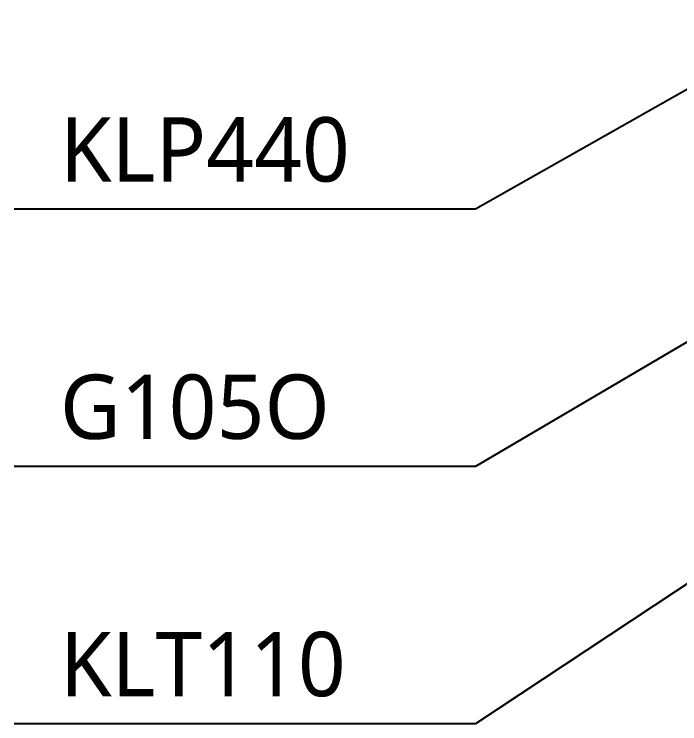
# Model space of a CAD drawing. Header units: millimetres. Extents: x 0 to 4679, y -4094 to -981.
# Drawn here: x 3892.6 to 4151.5, y -3611.8 to -3336 of the extents above; entities that cross this region are included whole.
import ezdxf

# ---------------------------------------------------------------- set-up
doc = ezdxf.new("R2010")
doc.units = ezdxf.units.MM
doc.layers.add('치수선', color=7, linetype='Continuous')
doc.styles.add('맑은고딕_치수', font='malgun.ttf', dxfattribs={"height": 25})
doc.dimstyles.new('계림치수_맑은고딕', dxfattribs={"dimtxt": 25, "dimasz": 20, "dimexe": 20, "dimexo": 0.0625, "dimgap": 10, "dimtad": 1, "dimdec": 0, "dimzin": 0, "dimdsep": 46, "dimtxsty": '맑은고딕_치수', "dimcen": 0.09, "dimadec": 0, "dimazin": 0, "dimtfac": 1, "dimtdec": 0, "dimtofl": 0, "dimtmove": 0, "dimatfit": 3, "dimfxl": 1, "dimtolj": 1, "dimtzin": 0, "dimarcsym": 0})

msp = doc.modelspace()

# ---------------------------------------------------------------- texts
at = {"layer": '치수선', "char_height": 25, "width": 380.4469, "attachment_point": 1, "line_spacing_factor": 0.963855, "style": '맑은고딕_치수'}
for s, insert in [('\\A1;KLP440', (3910.36, -3376.03)), ('\\A1;G105O', (3910.36, -3476.03)), ('\\A1;KLT110', (3910.36, -3576.03))]:
    msp.add_mtext(s, dxfattribs=dict(at, insert=insert))

# ---------------------------------------------------------------- leaders
at = {"layer": '치수선'}
for points in [[(4205.74, -3335.96), (4072.08, -3411.75), (3892.59, -3411.75)], [(4299.54, -3377.96), (4072.08, -3511.75), (3892.59, -3511.75)], [(4234.59, -3504.21), (4072.08, -3611.75), (3892.59, -3611.75)]]:
    msp.add_leader(points, dimstyle='계림치수_맑은고딕', dxfattribs=at)

doc.saveas('drawing.dxf')
